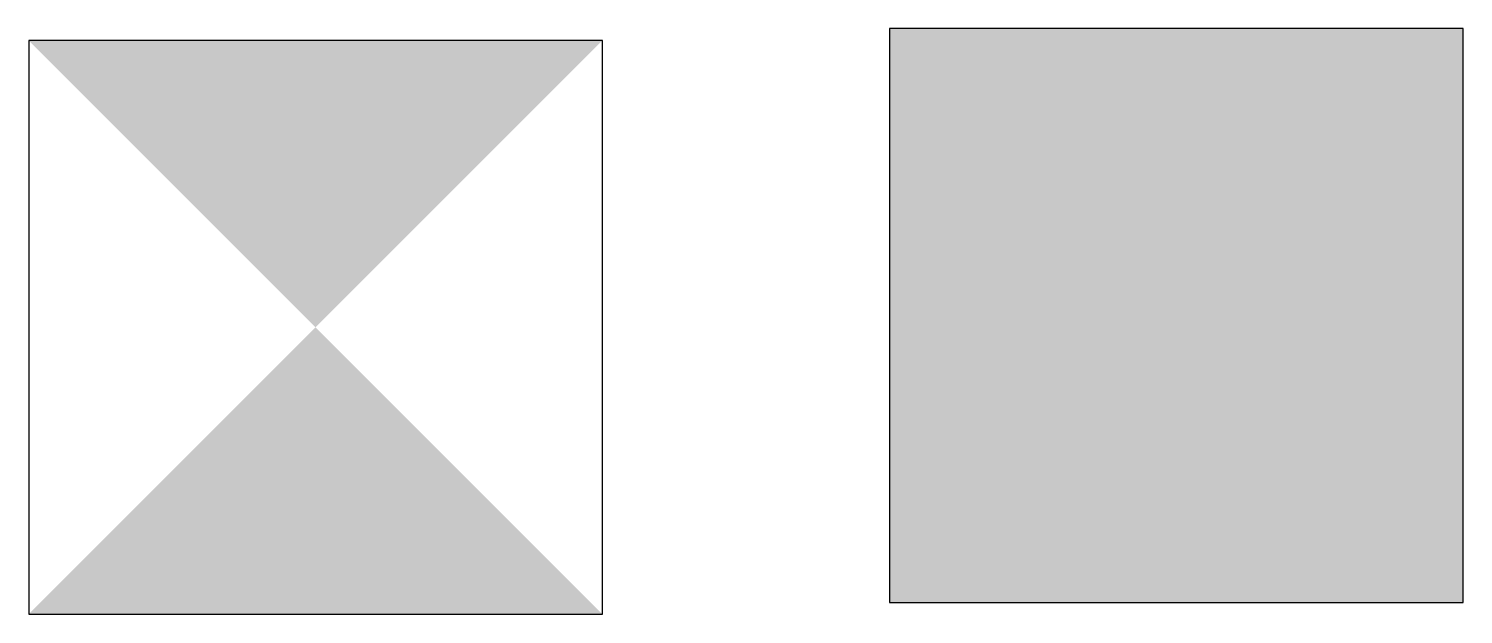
# Model space of a CAD drawing. Header units: millimetres. Extents: x 50 to 175, y 50 to 101.
import ezdxf

# ---------------------------------------------------------------- set-up
doc = ezdxf.new("R2010")
doc.units = ezdxf.units.MM

msp = doc.modelspace()

# ---------------------------------------------------------------- linework, layer by layer
for points in [[(50, 50), (100, 50), (100, 100), (50, 100)], [(124.99, 51.02), (174.99, 51.02), (174.99, 101.02), (124.99, 101.02)]]:
    msp.add_lwpolyline(points, close=True)
for points in [[(50, 100), (100, 100), (100, 50), (50, 50)], [(124.99, 101.02), (174.99, 101.02), (124.99, 51.02), (174.99, 51.02)]]:
    msp.add_solid(points)

doc.saveas('drawing.dxf')
